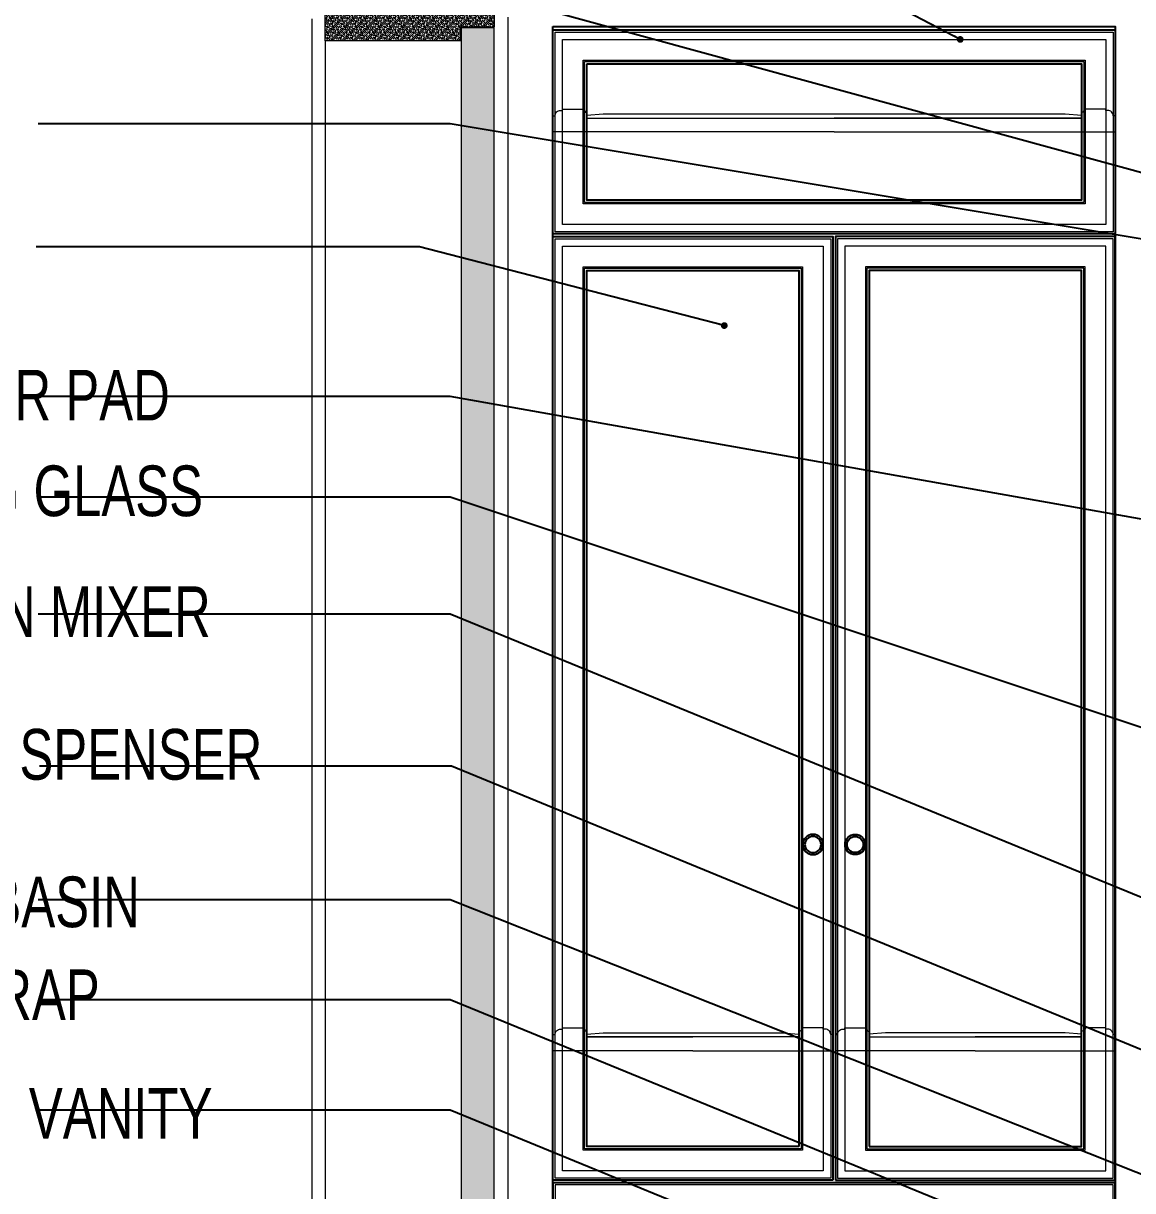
# Model space of a CAD drawing. Header units: inches. Extents: x 258415 to 640093, y 441672 to 945769.
# Drawn here: x 308289 to 309930, y 460611 to 462340 of the extents above; entities that cross this region are included whole.
import ezdxf

# ---------------------------------------------------------------- set-up
doc = ezdxf.new("R2010")
doc.units = ezdxf.units.IN
doc.header["$MEASUREMENT"] = 0
doc.linetypes.add('HIDDEN', pattern=[0.375, 0.25, -0.125])
for name, color, linetype in [('A-DIMESNION-1', 7, 'Continuous'), ('CQ section wall', 3, 'Continuous'), ('CQ SPOT DETAIL DIMENSION', 9, 'Continuous'), ('CQ text label', 3, 'Continuous'), ('CQ Wall hatch_CHB', 8, 'Continuous'), ('CQ Wood plan', 23, 'Continuous'), ('CQ Wood Section', 60, 'Continuous'), ('CQ_callout', 34, 'Continuous'), ('WOOD', 23, 'Continuous')]:
    doc.layers.add(name, color=color, linetype=linetype)
for name, color, linetype, lineweight in [('CQ Glass', 4, 'Continuous', 0), ('CQ Wood', 30, 'Continuous', 0), ('CQ wooh hatch', 8, 'HIDDEN', 18)]:
    doc.layers.add(name, color=color, linetype=linetype, lineweight=lineweight)
doc.styles.add('DIM 50', font='romans.shx', dxfattribs={"width": 0.75, "height": 100})
doc.styles.get("Standard").update_dxf_attribs({"font": 'arial.ttf'})
doc.dimstyles.new('CQ Anno', dxfattribs={"dimscale": 40, "dimtxt": 2.2, "dimasz": 0.75, "dimexe": 1, "dimexo": 0.5, "dimgap": 0.5, "dimtad": 1, "dimrnd": 1, "dimdsep": 46, "dimtxsty": 'Standard', "dimblk": 'x-04-bw-gf-dim-50$0$DIM12', "dimcen": 0.0025, "dimdle": 0.5, "dimclrd": 8, "dimclre": 8, "dimclrt": 2, "dimazin": 2, "dimtfac": 1, "dimtix": 1, "dimtmove": 1, "dimatfit": 0, "dimfxl": 50, "dimtolj": 1, "dimtzin": 0, "dimlwd": -1, "dimarcsym": 1})
doc.dimstyles.get("Standard").update_dxf_attribs({"dimtxt": 0.18, "dimasz": 0.18, "dimexe": 0.18, "dimexo": 0.0625, "dimgap": 0.09, "dimtad": 0, "dimtih": 1, "dimtoh": 1, "dimdec": 4, "dimzin": 0, "dimdsep": 46, "dimtxsty": 'Standard', "dimcen": 0.09, "dimadec": 0, "dimazin": 0, "dimtfac": 1, "dimtdec": 4, "dimtofl": 0, "dimtmove": 0, "dimatfit": 3, "dimfxl": 1, "dimtolj": 1, "dimtzin": 0, "dimarcsym": 0})
pattern_1 = [(135, (0, 0), (4.24264069, 4.24264069), [10, -2]), (135, (2.8284, -4e-16), (4.24264069, 4.24264069), [6, -1.5, 3, -1.5]), (135, (6.364, -0.707), (4.24264069, 4.24264069), [10, -2])]

# ---------------------------------------------------------------- blocks, each defined once
blk = doc.blocks.new('ff12 section a and b')
at = {"layer": 'CQ Wall hatch_CHB', "ltscale": 300, "extrusion": (1.65644e-08, -2.02966e-09, 1)}
h = blk.add_hatch(dxfattribs=at)
h.set_pattern_fill('AR-CONC', color=256, scale=10, angle=-13.9714, style=0)
h.set_pattern_definition([(36.028577, (-117982.78, -49373.48), (68.0890203, -23.40695), [7.5, -82.5]), (341.028577, (-117982.78, -49373.48), (4.6961155, 76.3439316), [6, -66]), (86.480021, (-117977.11, -49375.43), (72.7851354, 52.936981), [6.374019, -70.114211]), (32.212777, (-117977.95, -49354.07), (99.570572, -41.829513), [11.25, -123.75]), (82.664212, (-117969.65, -49357.56), (114.220033, 71.96377), [9.561034, -105.171376]), (337.21274, (-117977.95, -49354.07), (114.220033, 71.96377), [9, -99]), (7.028577, (-117969.455, -49361.34), (48.2040844, -53.482392), [7.5, -82.5]), (312.028577, (-117969.455, -49361.34), (41.119588, 64.495185), [6, -66]), (57.480021, (-117965.44, -49365.796), (89.323671, 11.012793), [6.374019, -70.114211]), (23.5285767, (-117982.78, -49373.481), (9.2173322, 32.010976), [0, -65.2, 0, -67, 0, -66.25]), (353.528577, (-117982.78, -49373.48), (35.0512903, 31.9228578), [0, -38.2, 0, -63.7, 0, -25.25]), (313.5285767, (-118004.42, -49368.097), (51.2584374, -15.0772595), [0, -25, 0, -78, 0, -103.5]), (303.528577, (-118014.125, -49365.683), (59.0102484, -4.3659754), [0, -32.5, 0, -51.8, 0, -73.5])])
h.paths.add_polyline_path([(308598.9, 463573.9), (308598.9, 463323.9), (312785.4, 463323.9), (312785.4, 463823.9), (312585.4, 463823.9), (312585.4, 463573.9)])
h.paths.add_polyline_path([(308598.9, 459623.9), (308598.9, 459373.9), (312785.4, 459373.9), (312785.4, 459623.9)])
blk = doc.blocks.new('ff-12 wd section')
at = {"layer": 'CQ wooh hatch', "ltscale": 1000}
h = blk.add_hatch(dxfattribs=at)
h.set_pattern_fill('GOST_WOOD', color=256, angle=45, style=0)
h.set_pattern_definition(pattern_1)
h.paths.add_polyline_path([(308975.4, 462373.9), (308975.4, 462363.9), (308985.4, 462363.9), (308985.4, 462333.9), (308935.4, 462333.9), (308935.4, 462313.9), (308735.4, 462313.9), (308735.4, 462363.9), (308745.4, 462363.9), (308745.4, 462373.9)])
h = blk.add_hatch(dxfattribs=at)
h.set_pattern_fill('GOST_WOOD', color=256, angle=45, style=0)
h.set_pattern_definition(pattern_1)
h.paths.add_polyline_path([(308985.4, 459733.9), (308985.4, 462332.9), (308936.4, 462332.9), (308936.4, 459733.9)])
at = {"layer": 'CQ Wood plan', "color": 1, "lineweight": 0, "ltscale": 5}
for p, q in [((308715.4, 462346.4, 0), (308715.4, 459903.9, 0)), ((309005.4, 462348.9, 0), (309005.4, 459723.9, 0)), ((308735.4, 462313.9, 0), (308735.4, 459723.9, 0))]:
    blk.add_line(p, q, dxfattribs=at)
at = {"layer": 'CQ Wood Section', "lineweight": 0, "ltscale": 5, "elevation": 0}
for points in [[(308975.4, 462373.9), (308975.4, 462363.9), (308985.4, 462363.9), (308985.4, 462333.9), (308935.4, 462333.9), (308935.4, 462313.9), (308735.4, 462313.9), (308735.4, 462363.9), (308745.4, 462363.9), (308745.4, 462373.9)], [(308985.4, 459733.9), (308985.4, 462332.9), (308936.4, 462332.9), (308936.4, 459733.9)]]:
    blk.add_lwpolyline(points, close=True, dxfattribs=at)
blk = doc.blocks.new('x-04-bw-gf-dim-50$0$DIM12')
blk.add_line((0, -1), (0, 1))
at = {"color": 8}
blk.add_line((-1, 0), (1, 0), dxfattribs=at)
blk.add_circle((0, 0), 0.5)
blk = doc.blocks.new('*D206')
at = {"layer": 'A-DIMESNION-1', "color": 8, "lineweight": -2, "ltscale": 0.05, "transparency": 16777216}
for p, q in [((309222.1, 463323.8), (306926.5, 463323.8)), ((308915.5, 459723.9), (306926.5, 459723.9))]:
    blk.add_line(p, q, dxfattribs=at)
at = {"layer": 'A-DIMESNION-1', "color": 8, "ltscale": 0.05, "transparency": 16777216}
blk.add_line((306966.5, 463303.8), (306966.5, 459743.9), dxfattribs=at)
at = {"layer": 'Defpoints', "color": 0, "linetype": 'Continuous', "ltscale": 0.05, "transparency": 16777216}
for p in [(309242.1, 463323.8, 0), (306966.5, 459723.9), (308935.5, 459723.9, 0)]:
    blk.add_point(p, dxfattribs=at)
at = {"layer": 'A-DIMESNION-1', "color": 8, "linetype": 'Continuous', "ltscale": 0.05, "transparency": 16777216, "xscale": 20, "yscale": 20, "zscale": 20}
for p, rotation in [((306966.5, 463323.8), 90), ((306966.5, 459723.9), 270)]:
    blk.add_blockref('x-04-bw-gf-dim-50$0$DIM12', p, dxfattribs=dict(at, rotation=rotation))
at = {"layer": 'A-DIMESNION-1', "color": 2, "linetype": 'Continuous', "ltscale": 0.05, "transparency": 16777216, "insert": (306938, 461523.8), "char_height": 44, "attachment_point": 5, "rotation": 90}
blk.add_mtext('\\A1;3600', dxfattribs=at)
blk = doc.blocks.new('*D207')
at = {"layer": 'A-DIMESNION-1', "color": 8, "lineweight": -2, "ltscale": 0.05, "transparency": 16777216}
for p, q in [((309322, 462723.9), (307166.8, 462723.9)), ((308915.5, 459723.9), (307166.8, 459723.9))]:
    blk.add_line(p, q, dxfattribs=at)
at = {"layer": 'A-DIMESNION-1', "color": 8, "ltscale": 0.05, "transparency": 16777216}
blk.add_line((307206.8, 462703.9), (307206.8, 459743.9), dxfattribs=at)
at = {"layer": 'Defpoints', "color": 0, "linetype": 'Continuous', "ltscale": 0.05, "transparency": 16777216}
for p in [(309342, 462723.9, 0), (307206.8, 459723.9), (308935.5, 459723.9, 0)]:
    blk.add_point(p, dxfattribs=at)
at = {"layer": 'A-DIMESNION-1', "color": 8, "linetype": 'Continuous', "ltscale": 0.05, "transparency": 16777216, "xscale": 20, "yscale": 20, "zscale": 20}
for p, rotation in [((307206.8, 462723.9), 90), ((307206.8, 459723.9), 270)]:
    blk.add_blockref('x-04-bw-gf-dim-50$0$DIM12', p, dxfattribs=dict(at, rotation=rotation))
at = {"layer": 'A-DIMESNION-1', "color": 2, "linetype": 'Continuous', "ltscale": 0.05, "transparency": 16777216, "insert": (307178.3, 461223.9), "char_height": 44, "attachment_point": 5, "rotation": 90}
blk.add_mtext('\\A1;3000', dxfattribs=at)
blk = doc.blocks.new('chrome button')
at = {"layer": 'CQ SPOT DETAIL DIMENSION'}
for radius in [15, 12]:
    blk.add_circle((309741.9, 450055.6, 0), radius, dxfattribs=at)
blk = doc.blocks.new('A$C85b9ae7f')
at = {"layer": 'CQ Glass', "elevation": 0}
for points in [[(74.2, 2331.5), (50, 2329.5), (50, 2325.5), (782, 2325.5), (782, 2329.5), (757.8, 2331.5)], [(339.8, 971.2), (364, 969.2), (364, 965.2), (50, 965.2), (50, 969.2), (74.2, 971.2)], [(492.2, 971.2), (468, 969.2), (468, 965.2), (782, 965.2), (782, 969.2), (757.8, 971.2)]]:
    blk.add_lwpolyline(points, close=True, dxfattribs=at)
at = {"layer": 'CQ SPOT DETAIL DIMENSION', "color": 6, "elevation": 0}
for points in [[(0, 2461), (832, 2461), (832, 0), (0, 0)], [(0, 2456), (832, 2456), (832, 2154), (0, 2154)], [(50, 2406), (782, 2406), (782, 2204), (50, 2204)], [(414, 753), (0, 753), (0, 2150), (414, 2150)], [(418, 753), (832, 753), (832, 2150), (418, 2150)], [(364, 803), (50, 803), (50, 2100), (364, 2100)], [(468, 803), (782, 803), (782, 2100), (468, 2100)], [(0, 749), (0, 565.7), (832, 565.7), (832, 749)]]:
    blk.add_lwpolyline(points, close=True, dxfattribs=at)
at = {"layer": 'WOOD', "color": 8, "lineweight": 0, "elevation": 0}
for points in [[(3, 2453), (829, 2453), (829, 2157), (3, 2157)], [(14, 2442), (818, 2442), (818, 2168), (14, 2168)], [(44.5, 2411.5), (787.5, 2411.5), (787.5, 2198.5), (44.5, 2198.5)], [(46.5, 2409.5), (785.5, 2409.5), (785.5, 2200.5), (46.5, 2200.5)], [(411, 756), (3, 756), (3, 2147), (411, 2147)], [(421, 756), (829, 756), (829, 2147), (421, 2147)], [(400, 767), (14, 767), (14, 2136), (400, 2136)], [(432, 767), (818, 767), (818, 2136), (432, 2136)], [(369.5, 797.5), (44.5, 797.5), (44.5, 2105.5), (369.5, 2105.5)], [(367.5, 799.5), (46.5, 799.5), (46.5, 2103.5), (367.5, 2103.5)], [(462.5, 797.5), (787.5, 797.5), (787.5, 2105.5), (462.5, 2105.5)], [(464.5, 799.5), (785.5, 799.5), (785.5, 2103.5), (464.5, 2103.5)], [(3, 746), (3, 568.7), (829, 568.7), (829, 746)]]:
    blk.add_lwpolyline(points, close=True, dxfattribs=at)
for points in [[(416, 2305), (0, 2305), (0, 2329), (3, 2329, -0.414214), (11, 2337), (14, 2337), (14, 2339), (44.5, 2339), (44.5, 2337), (46.5, 2337, 0.414214), (50, 2333.5), (50, 2325.5), (416, 2325.5)], [(416, 2305), (832, 2305), (832, 2329), (829, 2329, 0.414214), (821, 2337), (818, 2337), (818, 2339), (787.5, 2339), (787.5, 2337), (785.5, 2337, -0.414214), (782, 2333.5), (782, 2325.5), (416, 2325.5)], [(207.2, 944.7), (0, 944.7), (0, 968.7), (3, 968.7, -0.414214), (11, 976.7), (14, 976.7), (14, 978.7), (44.5, 978.7), (44.5, 976.7), (46.5, 976.7, 0.414214), (50, 973.2), (50, 965.2), (207.2, 965.2)], [(207.2, 944.7), (414, 944.7), (414, 968.7), (411, 968.7, 0.414214), (403, 976.7), (400, 976.7), (400, 978.7), (369.5, 978.7), (369.5, 976.7), (367.5, 976.7, -0.414214), (364, 973.2), (364, 965.2), (207.2, 965.2)], [(624.7, 944.7), (418, 944.7), (418, 968.7), (421, 968.7, -0.414214), (429, 976.7), (432, 976.7), (432, 978.7), (462.5, 978.7), (462.5, 976.7), (464.5, 976.7, 0.414214), (468, 973.2), (468, 965.2), (624.7, 965.2)], [(624.7, 944.7), (832, 944.7), (832, 968.7), (829, 968.7, 0.414214), (821, 976.7), (818, 976.7), (818, 978.7), (787.5, 978.7), (787.5, 976.7), (785.5, 976.7, -0.414214), (782, 973.2), (782, 965.2), (624.7, 965.2)]]:
    blk.add_lwpolyline(points, format="xyb", dxfattribs=at)
at = {"layer": 'CQ SPOT DETAIL DIMENSION', "xscale": -1}
blk.add_blockref('chrome button', (310126.7, -448805.6, 0), dxfattribs=at)
at = {"layer": 'CQ SPOT DETAIL DIMENSION'}
blk.add_blockref('chrome button', (-309294.7, -448805.6, 0), dxfattribs=at)

msp = doc.modelspace()

# ---------------------------------------------------------------- block references
at = {"layer": 'CQ section wall'}
msp.add_blockref('ff12 section a and b', (0, 0), dxfattribs=at)
at = {"layer": 'CQ SPOT DETAIL DIMENSION'}
msp.add_blockref('A$C85b9ae7f', (309072.436, 459873.855, 0.003), dxfattribs=at)
at = {"layer": 'CQ Wood'}
msp.add_blockref('ff-12 wd section', (0, 0), dxfattribs=at)

# ---------------------------------------------------------------- texts
at = {"layer": 'CQ text label', "color": 3, "ltscale": 500, "char_height": 75, "width": 1867.39225, "attachment_point": 1, "style": 'DIM 50'}
for s, insert in [('{\\fCityBlueprint|b0|i0|c2|p2;(SMDS 1039) DEMISTER PAD}', (307464.702, 461826.676)), ('{\\fCityBlueprint|b0|i0|c2|p2;(SMDS 1002) MAGNIFYING GLASS}', (307329.877, 461685.05)), ('{\\fCityBlueprint|b0|i0|c2|p2;(SMDS 2216) WASH BASIN MIXER}', (307358.01, 461506.09)), ('{\\fCityBlueprint|b0|i0|c2|p2;(SMDS 1017) LIQUID SOAP DISPENSER}', (307229.501, 461294.913, 0)), ('{\\fCityBlueprint|b0|i0|c2|p2;(SMDS 2209) WASH BASIN }', (307512.387, 461076.498)), ('{\\fCityBlueprint|b0|i0|c2|p2;(SMDS 2224) P-TRAP}', (307649.375, 460938.89)), ('{\\fCityBlueprint|b0|i0|c2|p2; BEIGE PAINTED WOOD VANITY}', (307414.998, 460763.178))]:
    msp.add_mtext(s, dxfattribs=dict(at, insert=insert))

# ---------------------------------------------------------------- dimensions: what is measured, and where the dimension line sits
at = {"layer": 'A-DIMESNION-1', "color": 64, "linetype": 'Continuous', "ltscale": 0.05}
for base, p1, picture, middle in [((306966.497, 459723.855, 0.001), (309242.052, 463323.832, 0.001), '*D206', (306938.017, 461523.844, 0.001)), ((307206.755, 459723.855, 0.001), (309342.05, 462723.855, 0.001), '*D207', (307178.275, 461223.855, 0.001))]:
    dim = msp.add_linear_dim(base=base, p1=p1, p2=(308935.548, 459723.855, 0), angle=90, dimstyle='CQ Anno', override={"dimscale": 0, "dimasz": 1, "dimexe": 2, "dimexo": 1, "dimgap": 0.3, "dimcen": 0.005}, dxfattribs=at)
    dim.commit()
    dim.dimension.update_dxf_attribs({"geometry": picture, "text_midpoint": middle})

# ---------------------------------------------------------------- leaders
at = {"layer": 'CQ_callout'}
for points in [[(309675.108, 462315.849), (308921.757, 462710.411), (308377.182, 462707.856)], [(310268.848, 462029.624, 0.001), (308838.958, 462420.835, 0.001), (308242.099, 462420.835, 0.001)], [(310796.436, 461877.901), (308920.088, 462190.858), (308310.553, 462190.858)], [(309325.929, 461892.246, 0.001), (308874.994, 462008.827, 0.001), (308307.835, 462008.827, 0.001)], [(310796.436, 461454.049), (308920.088, 461787.073), (308310.553, 461787.073)], [(310205.246, 461209.791), (308920.088, 461637.934), (308310.553, 461637.934)], [(310797.123, 460695.72), (308920.088, 461464.764), (308310.553, 461464.764)], [(310202.315, 460713.095), (308922.233, 461239.786), (308312.698, 461239.786)], [(310726.776, 460323.931), (308920.088, 461041.999), (308310.553, 461041.999)], [(310797.123, 460124.987), (308920.088, 460894.031), (308310.553, 460894.031)], [(310797.123, 459961.713), (308920.088, 460730.757), (308310.553, 460730.757)]]:
    msp.add_leader(points, dimstyle='Standard', override={"dimasz": 10, "dimldrblk": 'Dot', "dimfxl": 0.1, "dimarcsym": 2}, dxfattribs=at)

doc.saveas('drawing.dxf')
